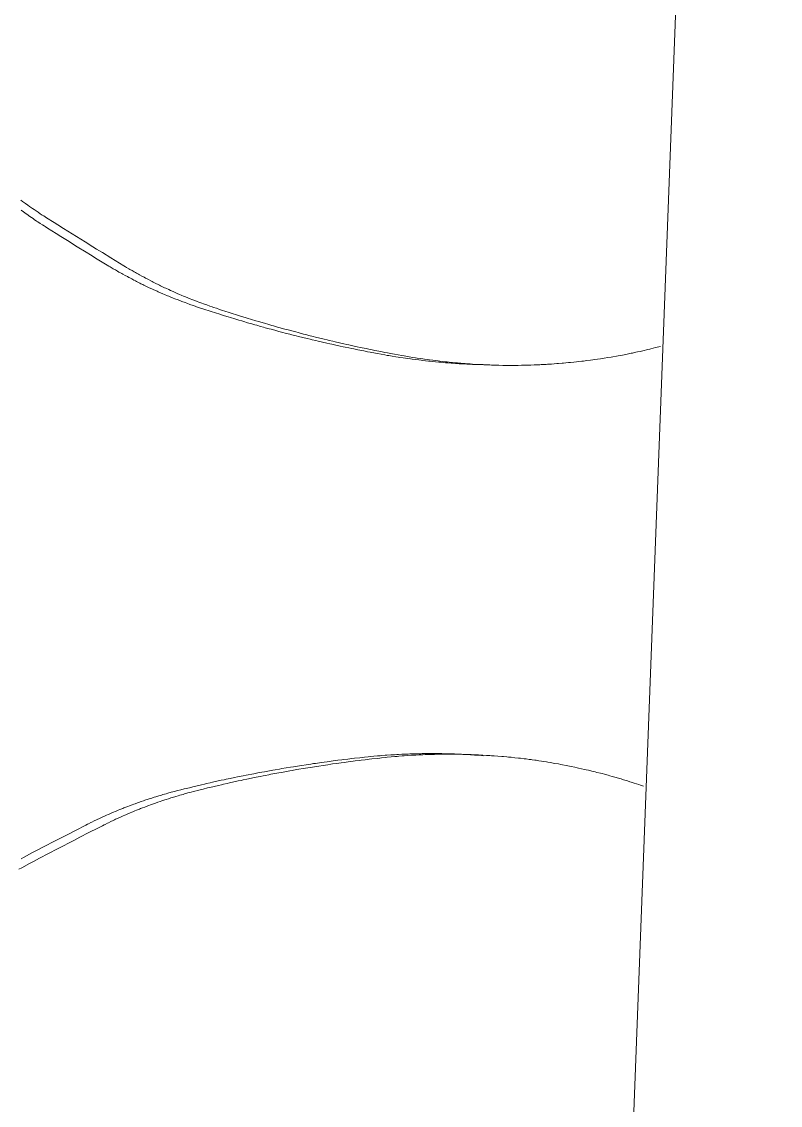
# Model space of a CAD drawing. Header units: millimetres. Extents: x 17567 to 83301, y -4294 to 56331.
# Drawn here: x 77137.1 to 77410.4, y -2569.9 to -2179.2 of the extents above; entities that cross this region are included whole.
import ezdxf

# ---------------------------------------------------------------- set-up
doc = ezdxf.new("R2010")
doc.units = ezdxf.units.MM
doc.header["$MEASUREMENT"] = 0
doc.layers.add('I-FURN', color=40, linetype='Continuous', lineweight=13)

# ---------------------------------------------------------------- blocks, each defined once
blk = doc.blocks.new('New Furniture_Project Room Chairs_NC5 - NC5-9580154-GA PLAN - LEVEL 11')
at = {"layer": 'I-FURN'}
for p, q in [((-229.77, -38.31), (-229.77, -44.5)), ((229.62, -44.39), (229.62, -38.2))]:
    blk.add_line(p, q, dxfattribs=at)
at = {"layer": 'I-FURN', "flags": 128}
for points in [[(-186.49, 116.68), (-186.03, 117.46), (-185.8, 117.86), (-185.45, 118.44), (-184.92, 119.32), (-184.39, 120.2), (-184.12, 120.64), (-183.58, 121.51), (-183.31, 121.94), (-182.9, 122.6), (-182.34, 123.47), (-182.07, 123.9), (-181.65, 124.55), (-181.01, 125.52), (-180.44, 126.38)], [(185.91, 117.46), (186.38, 116.68)], [(-176.88, 126.57), (-177.26, 126), (-177.51, 125.63), (-178.01, 124.87), (-178.56, 124.02), (-178.93, 123.46), (-179.17, 123.08), (-179.66, 122.32), (-180.02, 121.75), (-180.25, 121.37), (-180.73, 120.61), (-180.96, 120.22), (-181.43, 119.46), (-181.89, 118.69), (-182.2, 118.18), (-182.8, 117.15)], [(182.69, 117.15), (182.08, 118.18)], [(-182.8, 117.15), (-184.43, 114.34), (-185.24, 112.93), (-186.46, 110.82), (-188.28, 107.65), (-190.09, 104.48), (-190.99, 102.89), (-192.59, 100.07), (-193.39, 98.66), (-194.59, 96.54), (-196.38, 93.37), (-198.17, 90.19), (-199.06, 88.6)], [(-199.06, 94.59), (-196.98, 98.28), (-195.6, 100.73), (-194.67, 102.37), (-192.81, 105.64), (-190.71, 109.32), (-189.31, 111.78), (-188.37, 113.41), (-186.49, 116.68)], [(198.9, 88.66), (198.02, 90.24), (196.24, 93.42), (194.45, 96.58), (193.25, 98.7), (192.46, 100.1), (190.86, 102.92), (189.95, 104.5), (188.15, 107.66), (186.33, 110.83), (185.12, 112.93), (184.31, 114.34), (182.69, 117.15)], [(186.38, 116.68), (188.25, 113.42), (189.18, 111.79), (190.58, 109.34), (192.68, 105.67), (194.53, 102.41), (195.45, 100.78), (196.84, 98.33), (198.9, 94.65)], [(-213.1, 60.81), (-212.79, 61.86), (-212.64, 62.38), (-212.4, 63.16), (-212.04, 64.32), (-211.67, 65.48), (-211.48, 66.06), (-211.1, 67.21), (-210.91, 67.79), (-210.62, 68.65), (-210.22, 69.8), (-210.02, 70.37), (-209.71, 71.22), (-209.4, 72.07), (-209.24, 72.5), (-208.81, 73.63), (-208.6, 74.19), (-208.27, 75.04), (-207.94, 75.88), (-207.77, 76.3), (-207.43, 77.14), (-207.26, 77.56), (-207, 78.18), (-206.59, 79.17), (-206.38, 79.66), (-206.06, 80.4), (-205.74, 81.13), (-205.58, 81.5), (-205.26, 82.23), (-205.09, 82.6), (-204.84, 83.14), (-204.51, 83.87), (-204.34, 84.23), (-204.09, 84.78), (-203.7, 85.59), (-203.36, 86.31), (-203.18, 86.67), (-202.92, 87.21), (-202.52, 88.02), (-202.12, 88.83), (-201.91, 89.23), (-201.55, 89.94), (-201.37, 90.29), (-201.09, 90.83), (-200.67, 91.62), (-200.25, 92.42), (-200.03, 92.81), (-199.6, 93.6), (-199.38, 94), (-199.06, 94.59)], [(198.9, 94.65), (199.23, 94.06), (199.45, 93.66), (199.88, 92.87), (200.09, 92.48), (200.52, 91.68), (200.94, 90.88), (201.22, 90.35), (201.4, 89.99), (201.76, 89.28), (201.97, 88.88), (202.37, 88.07), (202.77, 87.27), (203.03, 86.73), (203.21, 86.37), (203.55, 85.64), (203.94, 84.83), (204.19, 84.29), (204.36, 83.92), (204.7, 83.19), (204.94, 82.65), (205.11, 82.28), (205.43, 81.55), (205.6, 81.18), (205.92, 80.45), (206.23, 79.71), (206.44, 79.22), (206.86, 78.23), (207.11, 77.61), (207.29, 77.19), (207.62, 76.35), (207.79, 75.93), (208.12, 75.09), (208.45, 74.25), (208.67, 73.68), (209.09, 72.55), (209.25, 72.13), (209.56, 71.28), (209.87, 70.42), (210.07, 69.85), (210.47, 68.71), (210.76, 67.85), (210.95, 67.27), (211.33, 66.12), (211.52, 65.54), (211.89, 64.38), (212.25, 63.22), (212.49, 62.44), (212.64, 61.92), (212.95, 60.88)], [(-199.06, 88.6), (-199.38, 88.01), (-199.6, 87.61), (-200.03, 86.82), (-200.25, 86.42), (-200.67, 85.62), (-201.09, 84.82), (-201.36, 84.29), (-201.55, 83.93), (-201.91, 83.22), (-202.12, 82.82), (-202.52, 82.01), (-202.92, 81.2), (-203.18, 80.66), (-203.35, 80.3), (-203.7, 79.58), (-204.09, 78.76), (-204.34, 78.21), (-204.51, 77.85), (-204.84, 77.12), (-205.09, 76.57), (-205.25, 76.21), (-205.58, 75.47), (-205.74, 75.1), (-206.06, 74.37), (-206.38, 73.63), (-206.59, 73.14), (-207, 72.15), (-207.26, 71.52), (-207.43, 71.1), (-207.77, 70.26), (-207.94, 69.84), (-208.27, 69), (-208.6, 68.15), (-208.81, 67.58), (-209.24, 66.45), (-209.4, 66.02), (-209.71, 65.17), (-210.01, 64.31), (-210.22, 63.74), (-210.62, 62.59), (-210.91, 61.73), (-211.1, 61.15), (-211.48, 60), (-211.67, 59.42), (-212.04, 58.25), (-212.4, 57.08), (-212.64, 56.3), (-212.79, 55.78), (-213.1, 54.74)], [(212.95, 54.8), (212.64, 55.85), (212.49, 56.37), (212.25, 57.15), (211.89, 58.31), (211.52, 59.48), (211.33, 60.06), (210.95, 61.21), (210.76, 61.79), (210.47, 62.65), (210.07, 63.8), (209.87, 64.37), (209.56, 65.23), (209.25, 66.08), (209.09, 66.51), (208.66, 67.64), (208.45, 68.2), (208.12, 69.05), (207.79, 69.89), (207.62, 70.31), (207.28, 71.15), (207.11, 71.57), (206.85, 72.2), (206.44, 73.19), (206.23, 73.68), (205.91, 74.42), (205.59, 75.16), (205.43, 75.52), (205.11, 76.26), (204.94, 76.63), (204.69, 77.17), (204.36, 77.9), (204.19, 78.27), (203.94, 78.81), (203.55, 79.63), (203.21, 80.35), (203.03, 80.72), (202.77, 81.26), (202.37, 82.07), (201.97, 82.87), (201.76, 83.28), (201.4, 83.99), (201.21, 84.35), (200.94, 84.88), (200.52, 85.68), (200.09, 86.48), (199.88, 86.88), (199.45, 87.67), (199.23, 88.07), (198.9, 88.66)], [(-227.11, -3.2), (-226.82, -1.29), (-226.67, -0.33), (-226.44, 1.1), (-226.21, 2.52), (-226.1, 3.24), (-225.86, 4.67), (-225.75, 5.38), (-225.56, 6.45), (-225.32, 7.87), (-225.2, 8.58), (-225.01, 9.65), (-224.73, 11.25), (-224.47, 12.67), (-224.34, 13.38), (-224.14, 14.44), (-223.84, 16.04), (-223.53, 17.63), (-223.38, 18.43), (-223.1, 19.84), (-222.96, 20.55), (-222.75, 21.6), (-222.42, 23.19), (-222.1, 24.78), (-221.93, 25.57), (-221.59, 27.15), (-221.42, 27.94), (-221.17, 29.13), (-220.75, 31), (-220.54, 31.94), (-220.23, 33.34), (-219.9, 34.74), (-219.74, 35.44), (-219.41, 36.84), (-219.25, 37.54), (-219, 38.58), (-218.66, 39.98), (-218.49, 40.68), (-218.24, 41.72), (-217.85, 43.29), (-217.5, 44.68), (-217.32, 45.38), (-217.05, 46.42), (-216.65, 47.98), (-216.23, 49.54), (-216.03, 50.32), (-215.66, 51.71), (-215.47, 52.4), (-215.19, 53.44), (-214.76, 54.99), (-214.32, 56.55), (-214.1, 57.32), (-213.66, 58.88), (-213.44, 59.65), (-213.1, 60.81)], [(212.95, 60.88), (213.28, 59.72), (213.51, 58.94), (213.95, 57.39), (214.17, 56.61), (214.6, 55.06), (215.03, 53.5), (215.32, 52.46), (215.5, 51.77), (215.88, 50.39), (216.08, 49.61), (216.49, 48.04), (216.9, 46.48), (217.17, 45.44), (217.34, 44.74), (217.69, 43.35), (218.08, 41.78), (218.34, 40.74), (218.51, 40.04), (218.85, 38.64), (219.1, 37.6), (219.26, 36.9), (219.59, 35.5), (219.75, 34.8), (220.08, 33.4), (220.39, 32), (220.6, 31.06), (221.01, 29.19), (221.27, 28), (221.44, 27.21), (221.78, 25.63), (221.95, 24.84), (222.27, 23.25), (222.6, 21.67), (222.81, 20.61), (222.95, 19.9), (223.23, 18.49), (223.38, 17.69), (223.69, 16.1), (223.99, 14.51), (224.19, 13.44), (224.32, 12.73), (224.57, 11.31), (224.86, 9.72), (225.05, 8.65), (225.17, 7.94), (225.41, 6.51), (225.59, 5.45), (225.71, 4.73), (225.95, 3.31), (226.06, 2.59), (226.29, 1.16), (226.52, -0.26), (226.66, -1.22), (226.95, -3.13)], [(-213.1, 54.74), (-213.44, 53.57), (-213.66, 52.8), (-214.1, 51.24), (-214.32, 50.46), (-214.76, 48.91), (-215.18, 47.35), (-215.47, 46.31), (-215.66, 45.62), (-216.03, 44.23), (-216.23, 43.45), (-216.64, 41.89), (-217.05, 40.32), (-217.32, 39.28), (-217.49, 38.58), (-217.85, 37.19), (-218.23, 35.62), (-218.49, 34.57), (-218.66, 33.87), (-219, 32.47), (-219.25, 31.43), (-219.41, 30.73), (-219.74, 29.32), (-219.9, 28.62), (-220.22, 27.22), (-220.54, 25.82), (-220.75, 24.88), (-221.16, 23.01), (-221.42, 21.82), (-221.59, 21.03), (-221.93, 19.44), (-222.09, 18.65), (-222.42, 17.06), (-222.75, 15.47), (-222.96, 14.41), (-223.1, 13.7), (-223.38, 12.29), (-223.53, 11.49), (-223.84, 9.89), (-224.14, 8.3), (-224.34, 7.23), (-224.47, 6.52), (-224.72, 5.1), (-225.01, 3.5), (-225.2, 2.43), (-225.32, 1.72), (-225.56, 0.29), (-225.74, -0.78), (-225.86, -1.49), (-226.1, -2.92), (-226.21, -3.64), (-226.44, -5.07), (-226.67, -6.5), (-226.82, -7.46), (-227.11, -9.37)], [(226.95, -9.3), (226.66, -7.39), (226.52, -6.43), (226.29, -5), (226.06, -3.57), (225.95, -2.85), (225.71, -1.42), (225.59, -0.71), (225.41, 0.36), (225.17, 1.78), (225.04, 2.5), (224.86, 3.57), (224.57, 5.17), (224.32, 6.59), (224.18, 7.3), (223.99, 8.36), (223.69, 9.96), (223.38, 11.55), (223.23, 12.35), (222.95, 13.77), (222.81, 14.47), (222.6, 15.53), (222.27, 17.12), (221.94, 18.71), (221.78, 19.5), (221.44, 21.09), (221.27, 21.88), (221.01, 23.07), (220.6, 24.94), (220.39, 25.88), (220.07, 27.28), (219.75, 28.69), (219.59, 29.39), (219.26, 30.79), (219.1, 31.49), (218.85, 32.54), (218.51, 33.93), (218.34, 34.63), (218.08, 35.68), (217.69, 37.25), (217.34, 38.64), (217.17, 39.34), (216.9, 40.38), (216.49, 41.95), (216.08, 43.51), (215.88, 44.29), (215.5, 45.68), (215.32, 46.38), (215.03, 47.42), (214.6, 48.97), (214.17, 50.53), (213.95, 51.31), (213.51, 52.86), (213.28, 53.64), (212.95, 54.8)], [(-229.73, -42.12), (-229.75, -40.99), (-229.76, -40.43), (-229.77, -39.59), (-229.77, -38.91), (-229.77, -37.55), (-229.76, -36.19), (-229.75, -35.29), (-229.74, -34.69), (-229.72, -33.48), (-229.69, -32.12), (-229.66, -31.22), (-229.64, -30.62), (-229.59, -29.41), (-229.55, -28.51), (-229.53, -27.91), (-229.47, -26.7), (-229.44, -26.1), (-229.37, -24.9), (-229.29, -23.7), (-229.24, -22.9), (-229.2, -22.36), (-229.13, -21.3), (-229.05, -20.23), (-229, -19.7), (-228.94, -18.9), (-228.84, -17.71), (-228.73, -16.51), (-228.67, -15.91), (-228.55, -14.72), (-228.49, -14.12), (-228.4, -13.23), (-228.27, -12.04), (-228.2, -11.44), (-228.1, -10.55), (-227.93, -9.21), (-227.78, -8.02), (-227.7, -7.43), (-227.58, -6.54), (-227.4, -5.2), (-227.21, -3.87), (-227.11, -3.2)], [(226.95, -3.13), (227.11, -4.13), (227.21, -4.8), (227.4, -6.14), (227.49, -6.81), (227.67, -8.15), (227.84, -9.49), (227.95, -10.38), (228.03, -10.98), (228.16, -12.17), (228.24, -12.84), (228.38, -14.19), (228.52, -15.53), (228.6, -16.43), (228.66, -17.02), (228.77, -18.22), (228.88, -19.56), (228.95, -20.46), (228.99, -21.06), (229.08, -22.26), (229.13, -23.16), (229.17, -23.76), (229.24, -24.96), (229.27, -25.55), (229.33, -26.75), (229.39, -27.95), (229.42, -28.76), (229.44, -29.29), (229.48, -30.36), (229.51, -31.36), (229.52, -31.86), (229.54, -32.61), (229.56, -33.74), (229.58, -34.87), (229.58, -35.43), (229.59, -36.56), (229.59, -37.12), (229.59, -37.97), (229.59, -39.1), (229.58, -39.67), (229.57, -40.51), (229.55, -41.79), (229.53, -42.92), (229.51, -43.48), (229.49, -44.33), (229.45, -45.61), (229.4, -46.88), (229.37, -47.52)], [(-227.11, -9.37), (-227.21, -10.04), (-227.4, -11.37), (-227.58, -12.71), (-227.7, -13.6), (-227.78, -14.19), (-227.93, -15.38), (-228.09, -16.72), (-228.2, -17.61), (-228.27, -18.21), (-228.4, -19.4), (-228.49, -20.29), (-228.55, -20.89), (-228.67, -22.09), (-228.73, -22.68), (-228.84, -23.88), (-228.94, -25.07), (-229, -25.87), (-229.05, -26.41), (-229.13, -27.47), (-229.2, -28.54), (-229.24, -29.07), (-229.29, -29.87), (-229.37, -31.07), (-229.44, -32.28), (-229.47, -32.88), (-229.53, -34.08), (-229.55, -34.68), (-229.59, -35.59), (-229.64, -36.79), (-229.66, -37.39), (-229.69, -38.3), (-229.72, -39.66), (-229.74, -40.86), (-229.75, -41.47), (-229.76, -42.37), (-229.77, -43.73), (-229.77, -45.09), (-229.77, -45.77), (-229.76, -46.45), (-229.74, -47.81), (-229.72, -49.17), (-229.69, -50.07), (-229.68, -50.68), (-229.64, -51.88), (-229.58, -53.24), (-229.54, -54.15), (-229.51, -54.75), (-229.45, -55.96), (-229.4, -56.87), (-229.36, -57.47), (-229.28, -58.68), (-229.24, -59.29), (-229.15, -60.5), (-229.05, -61.71), (-228.99, -62.52), (-228.94, -63.06), (-228.84, -64.13)], [(228.69, -64.06), (228.78, -63.03), (228.83, -62.35), (228.94, -60.99), (228.99, -60.3), (229.08, -58.94), (229.17, -57.58), (229.22, -56.67), (229.26, -56.06), (229.32, -54.85), (229.35, -54.17), (229.41, -52.81), (229.46, -51.45), (229.49, -50.54), (229.51, -49.94), (229.54, -48.73), (229.56, -47.37), (229.57, -46.47), (229.58, -45.86), (229.59, -44.66), (229.59, -43.75), (229.59, -43.15), (229.58, -41.95), (229.58, -41.34), (229.56, -40.14), (229.54, -38.94), (229.52, -38.13), (229.51, -37.6), (229.48, -36.53), (229.44, -35.46), (229.42, -34.93), (229.39, -34.13), (229.33, -32.93), (229.27, -31.73), (229.24, -31.13), (229.17, -29.93), (229.13, -29.33), (229.08, -28.43), (228.99, -27.23), (228.95, -26.63), (228.88, -25.74), (228.77, -24.39), (228.66, -23.19), (228.6, -22.6), (228.52, -21.7), (228.38, -20.36), (228.24, -19.01), (228.16, -18.34), (228.03, -17.15), (227.95, -16.55), (227.84, -15.66), (227.67, -14.32), (227.49, -12.98), (227.4, -12.31), (227.21, -10.97), (227.11, -10.3), (226.95, -9.3)], [(-228.84, -64.13), (-228.77, -64.84), (-228.73, -65.32), (-228.63, -66.26), (-228.58, -66.73), (-228.48, -67.68), (-228.37, -68.62), (-228.3, -69.25), (-228.15, -70.51), (-228.09, -70.98), (-227.97, -71.92), (-227.84, -72.86), (-227.76, -73.49), (-227.58, -74.74), (-227.44, -75.68), (-227.35, -76.3), (-227.15, -77.55), (-227.06, -78.18), (-226.85, -79.43), (-226.64, -80.67), (-226.5, -81.5), (-226.4, -82.06), (-226.2, -83.17), (-225.99, -84.27), (-225.89, -84.83), (-225.73, -85.65), (-225.48, -86.9), (-225.23, -88.14), (-225.1, -88.76), (-224.83, -90), (-224.7, -90.62), (-224.49, -91.54), (-224.21, -92.78), (-224.06, -93.4), (-223.84, -94.32), (-223.62, -95.24), (-223.51, -95.7), (-223.2, -96.93), (-223.04, -97.55), (-222.8, -98.46), (-222.55, -99.38), (-222.43, -99.84), (-222.18, -100.75), (-222.05, -101.21), (-221.86, -101.9), (-221.74, -102.32), (-221.49, -103.16), (-221.24, -104), (-221.08, -104.56), (-220.73, -105.67)], [(220.56, -105.67), (220.91, -104.54), (221.08, -103.97), (221.33, -103.12), (221.58, -102.26), (221.7, -101.83), (221.9, -101.15), (222.02, -100.69), (222.28, -99.78), (222.4, -99.32), (222.64, -98.4), (222.88, -97.49), (223.04, -96.87), (223.35, -95.65), (223.46, -95.19), (223.69, -94.26), (223.91, -93.34), (224.05, -92.72), (224.33, -91.49), (224.54, -90.56), (224.68, -89.94), (224.94, -88.7), (225.07, -88.08), (225.33, -86.84), (225.57, -85.6), (225.73, -84.77), (225.84, -84.21), (226.04, -83.11), (226.24, -82), (226.34, -81.45), (226.49, -80.62), (226.7, -79.37), (226.9, -78.12), (227, -77.49), (227.19, -76.24), (227.29, -75.62), (227.42, -74.68), (227.6, -73.42), (227.69, -72.8), (227.81, -71.86), (227.93, -70.91), (227.99, -70.44), (228.15, -69.18), (228.22, -68.56), (228.33, -67.61), (228.43, -66.66), (228.48, -66.19), (228.57, -65.24), (228.62, -64.77), (228.69, -64.06)]]:
    blk.add_lwpolyline(points, dxfattribs=at)
blk = doc.blocks.new('New Furniture_Meeting Table Project Room South_NT2 - NT2-9574844-GA PLAN - LEVEL 11')
at = {"layer": 'I-FURN'}
blk.add_line((885, 425.95), (-885, 425.95), dxfattribs=at)

msp = doc.modelspace()

# ---------------------------------------------------------------- block references
at = {"layer": 'I-FURN', "rotation": 87.81652505426094}
for name, p in [('New Furniture_Meeting Table Project Room South_NT2 - NT2-9574844-GA PLAN - LEVEL 11', (77802.37, -2087.39)), ('New Furniture_Project Room Chairs_NC5 - NC5-9580154-GA PLAN - LEVEL 11', (77270.03, -2071.65)), ('New Furniture_Project Room Chairs_NC5 - NC5-9580154-GA PLAN - LEVEL 11', (77247.17, -2671.21))]:
    msp.add_blockref(name, p, dxfattribs=at)

doc.saveas('drawing.dxf')
